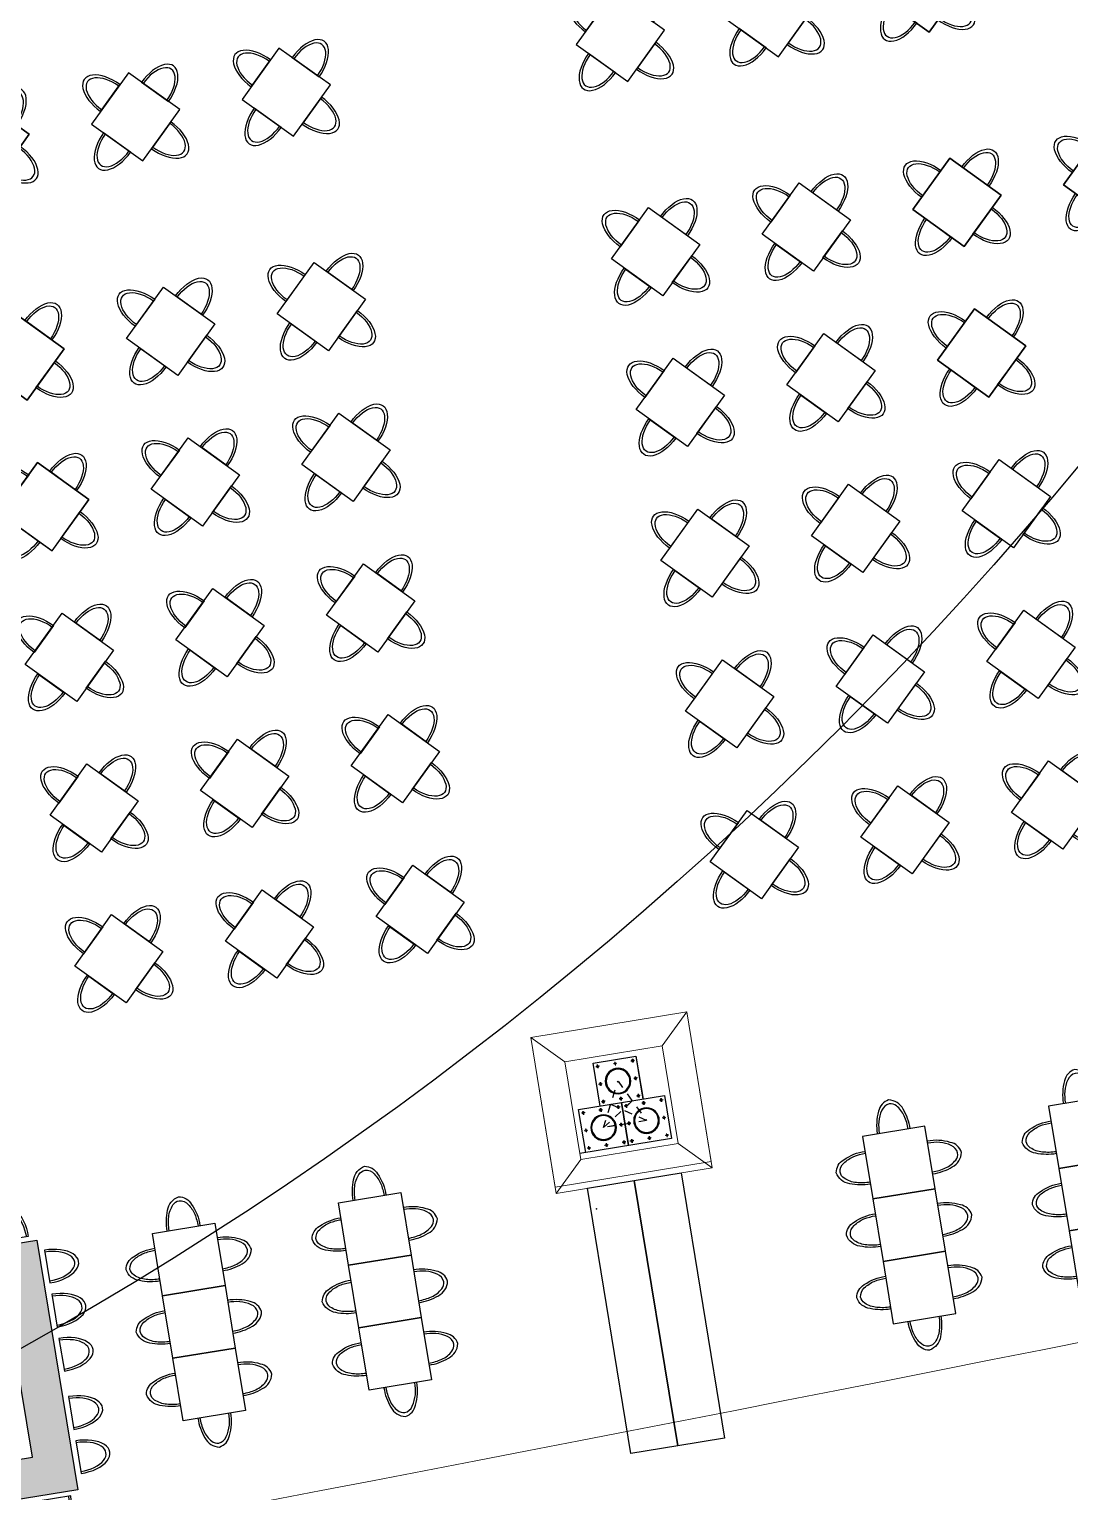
# Model space of a CAD drawing. Header units: metres. Extents: x 2 to 659295185, y -28 to 1124222152.
# Drawn here: x 655598.65 to 655611.81, y 1126425.51 to 1126444 of the extents above; entities that cross this region are included whole.
import ezdxf

# ---------------------------------------------------------------- set-up
doc = ezdxf.new("R2010")
doc.units = ezdxf.units.M
doc.header["$MEASUREMENT"] = 0
for name, pattern in [('CCSM_C1_CUERPO D.dwg 19-03-12$0$CONTINUA', [0]), ('CCSM_C1_CUERPO EL$0$DASHED', [0.75, 0.5, -0.25]), ('CCSM_XREF ESTRUCTURA15$0$ACAD_ISO10W100', [18, 12, -3, 0, -3]), ('CCSM_XREF ESTRUCTURA15$0$DASHED2', [0.375, 0.25, -0.125]), ('CCSM_XREF ESTRUCTURA15$0$MITTE', [2, 1.25, -0.25, 0.25, -0.25]), ('DASHDOT', [1, 0.5, -0.25, 0, -0.25])]:
    doc.linetypes.add(name, pattern=pattern)
doc.layers.get('0').update_dxf_attribs({"linetype": 'CONTINUOUS'})
for name, color, linetype in [('CCSM_C1_CUERPO CK$0$A-VISTA 4', 8, 'CONTINUOUS'), ('CCSM_C1_CUERPO D.dwg 19-03-12$0$1_jardinera', 86, 'CONTINUOUS'), ('CCSM_C1_CUERPO D.dwg 19-03-12$0$A-PEDESTAL', 4, 'CONTINUOUS'), ('CCSM_C1_CUERPO D.dwg 19-03-12$0$MESÓN', 6, 'CONTINUOUS'), ('CCSM_C1_CUERPO D.dwg 19-03-12$0$PARED BAJA', 2, 'CONTINUOUS'), ('CCSM_C1_CUERPO D.dwg 19-03-12$0$RELLENO', 8, 'CONTINUOUS'), ('CCSM_C1_CUERPO D.dwg 19-03-12$0$SILLAS', 8, 'CONTINUOUS'), ('CCSM_C1_CUERPO EL$0$A-PROYECCIONES', 5, 'CCSM_C1_CUERPO EL$0$DASHED'), ('CCSM_XREF ESTRUCTURA15$0$A_EJES', 8, 'CCSM_XREF ESTRUCTURA15$0$ACAD_ISO10W100'), ('CCSM_XREF ESTRUCTURA15$0$A_PLANCHAS BASE', 57, 'CONTINUOUS'), ('CCSM_XREF ESTRUCTURA15$0$A_PROYECCION', 8, 'CCSM_XREF ESTRUCTURA15$0$DASHED2'), ('CCSM_XREF ESTRUCTURA15$0$PS_MIDLINE', 1, 'CCSM_XREF ESTRUCTURA15$0$MITTE'), ('CCSM_XREF ESTRUCTURA15$0$PS_SOLID', 2, 'CONTINUOUS'), ('CCSM_XREF ESTRUCTURA15$0$txt100', 2, 'CONTINUOUS'), ('CESTOS DE BASURA', 1, 'CONTINUOUS'), ('MESAS', 5, 'CONTINUOUS'), ('MESAS DE FERIA', 7, 'CONTINUOUS'), ('Numero de manzana', 6, 'CONTINUOUS'), ('SILLAS', 2, 'CONTINUOUS')]:
    doc.layers.add(name, color=color, linetype=linetype)
doc.layers.add('LOCALES ASIGNADOS', color=41, linetype='DASHDOT', lineweight=0)
doc.layers.add('PTO DE UNIÓN', color=57, linetype='CONTINUOUS', lineweight=50)
doc.layers.add('PISO AZUL', color=7, linetype='CONTINUOUS', true_color=0xbddeff)

# ---------------------------------------------------------------- blocks, each defined once
blk = doc.blocks.new('CCSM_C1_CUERPO D.dwg 19-03-12$0$sillas')
at = {"layer": 'CCSM_C1_CUERPO D.dwg 19-03-12$0$SILLAS'}
blk.add_line((0.21, 0), (-0.21, 0), dxfattribs=at)
at = {"layer": 'CCSM_C1_CUERPO D.dwg 19-03-12$0$SILLAS', "extrusion": (0, 0, -1)}
for major_axis, ratio in [((0, 0.403), 0.521085), ((0, 0.353), 0.524072)]:
    blk.add_ellipse((0, 0), major_axis=major_axis, ratio=ratio, start_param=4.712389, end_param=7.853982, dxfattribs=at)
blk = doc.blocks.new('CCSM_C1_CUERPO D.dwg 19-03-12$0$PALMERA')
at = {"linetype": 'Continuous', "lineweight": 0}
for p, q in [((0, 0.438), (-0.027, 0.495)), ((0, 0.438), (0, 0.506)), ((0, 0.438), (0.027, 0.495)), ((-0.275, 0.324), (-0.334, 0.346)), ((-0.275, 0.324), (-0.323, 0.372)), ((-0.273, 0.323), (-0.322, 0.317)), ((-0.275, 0.324), (-0.297, 0.383)), ((0, 0.049), (-0.275, 0.324)), ((-0.273, 0.323), (-0.268, 0.371)), ((-0.259, 0.308), (-0.246, 0.354)), ((-0.241, 0.29), (-0.225, 0.338)), ((0, 0.297), (-0.058, 0.323)), ((0, 0.333), (-0.054, 0.354)), ((0, 0.361), (-0.049, 0.385)), ((0, 0.39), (-0.045, 0.412)), ((0, 0.415), (-0.042, 0.439)), ((0, 0.436), (-0.038, 0.466)), ((0, 0.436), (0.038, 0.466)), ((0, 0.415), (0.042, 0.439)), ((0, 0.049), (0, 0.438)), ((0, 0.39), (0.045, 0.412)), ((0, 0.361), (0.049, 0.385)), ((0, 0.333), (0.054, 0.354)), ((0, 0.049), (0.275, 0.324)), ((0, 0.297), (0.058, 0.323)), ((0.241, 0.29), (0.225, 0.338)), ((0.259, 0.308), (0.246, 0.354)), ((0.273, 0.323), (0.268, 0.371)), ((0.273, 0.323), (0.322, 0.317)), ((0.275, 0.324), (0.297, 0.383)), ((0.275, 0.324), (0.323, 0.372)), ((0.275, 0.324), (0.334, 0.346)), ((-0.259, 0.308), (-0.305, 0.296)), ((-0.241, 0.29), (-0.289, 0.274)), ((-0.22, 0.27), (-0.272, 0.252)), ((-0.2, 0.25), (-0.253, 0.227)), ((-0.175, 0.224), (-0.235, 0.202)), ((-0.22, 0.27), (-0.203, 0.321)), ((-0.154, 0.203), (-0.218, 0.179)), ((-0.134, 0.183), (-0.201, 0.158)), ((-0.2, 0.25), (-0.177, 0.302)), ((-0.175, 0.224), (-0.153, 0.284)), ((-0.154, 0.203), (-0.13, 0.267)), ((-0.134, 0.183), (-0.108, 0.25)), ((-0.109, 0.159), (-0.081, 0.23)), ((-0.085, 0.135), (-0.061, 0.197)), ((0, 0.204), (-0.07, 0.235)), ((0, 0.239), (-0.066, 0.268)), ((-0.063, 0.112), (-0.047, 0.161)), ((0, 0.266), (-0.062, 0.295)), ((0, 0.17), (-0.061, 0.197)), ((0, 0.138), (-0.047, 0.161)), ((0, 0.266), (0.062, 0.295)), ((0, 0.239), (0.066, 0.268)), ((0, 0.204), (0.07, 0.235)), ((0, 0.17), (0.061, 0.197)), ((0, 0.138), (0.047, 0.161)), ((0.063, 0.112), (0.047, 0.161)), ((0.085, 0.135), (0.061, 0.197)), ((0.109, 0.159), (0.081, 0.23)), ((0.134, 0.183), (0.108, 0.25)), ((0.154, 0.203), (0.13, 0.267)), ((0.134, 0.183), (0.201, 0.158)), ((0.175, 0.224), (0.153, 0.284)), ((0.154, 0.203), (0.218, 0.179)), ((0.175, 0.224), (0.235, 0.202)), ((0.2, 0.25), (0.177, 0.302)), ((0.2, 0.25), (0.253, 0.227)), ((0.22, 0.27), (0.203, 0.321)), ((0.22, 0.27), (0.272, 0.252)), ((0.241, 0.29), (0.289, 0.274)), ((0.259, 0.308), (0.305, 0.296)), ((-0.389, 0.049), (-0.457, 0.049)), ((-0.389, 0.049), (-0.446, 0.076)), ((-0.389, 0.049), (-0.446, 0.023)), ((-0.387, 0.049), (-0.417, 0.087)), ((-0.387, 0.049), (-0.417, 0.011)), ((-0.366, 0.049), (-0.39, 0.091)), ((-0.366, 0.049), (-0.39, 0.007)), ((0, 0.049), (-0.389, 0.049)), ((-0.341, 0.049), (-0.363, 0.095)), ((-0.341, 0.049), (-0.363, 0.004)), ((-0.312, 0.049), (-0.336, 0.098)), ((-0.312, 0.049), (-0.336, 0)), ((-0.283, 0.049), (-0.304, 0.103)), ((-0.283, 0.049), (-0.304, -0.004)), ((0, 0.049), (-0.275, -0.226)), ((-0.248, 0.049), (-0.274, 0.107)), ((-0.248, 0.049), (-0.274, -0.009)), ((-0.217, 0.049), (-0.246, 0.111)), ((-0.217, 0.049), (-0.246, -0.013)), ((-0.19, 0.049), (-0.219, 0.115)), ((-0.19, 0.049), (-0.219, -0.016)), ((-0.155, 0.049), (-0.185, 0.119)), ((-0.155, 0.049), (-0.185, -0.021)), ((-0.109, 0.159), (-0.181, 0.131)), ((-0.085, 0.135), (-0.148, 0.11)), ((-0.121, 0.049), (-0.148, 0.11)), ((-0.121, 0.049), (-0.148, -0.012)), ((-0.063, 0.112), (-0.112, 0.096)), ((-0.089, 0.049), (-0.112, 0.096)), ((-0.089, 0.049), (-0.112, 0.003)), ((-0.063, -0.014), (-0.112, 0.003)), ((-0.043, 0.092), (-0.079, 0.082)), ((-0.061, 0.049), (-0.079, 0.082)), ((-0.061, 0.049), (-0.079, 0.017)), ((-0.043, 0.006), (-0.079, 0.017)), ((-0.043, 0.092), (-0.033, 0.128)), ((-0.043, 0.006), (-0.033, -0.03)), ((0, 0.11), (-0.033, 0.128)), ((0, 0.11), (0.033, 0.128)), ((0, 0.049), (0, -0.34)), ((0, 0.049), (0.275, -0.226)), ((0, 0.049), (0.389, 0.049)), ((0.043, 0.092), (0.033, 0.128)), ((0.043, 0.006), (0.033, -0.03)), ((0.043, 0.092), (0.079, 0.082)), ((0.043, 0.006), (0.079, 0.017)), ((0.061, 0.049), (0.079, 0.082)), ((0.061, 0.049), (0.079, 0.017)), ((0.063, 0.112), (0.112, 0.096)), ((0.063, -0.014), (0.112, 0.003)), ((0.085, 0.135), (0.148, 0.11)), ((0.089, 0.049), (0.112, 0.096)), ((0.089, 0.049), (0.112, 0.003)), ((0.109, 0.159), (0.181, 0.131)), ((0.121, 0.049), (0.148, 0.11)), ((0.121, 0.049), (0.148, -0.012)), ((0.155, 0.049), (0.185, 0.119)), ((0.155, 0.049), (0.185, -0.021)), ((0.19, 0.049), (0.219, 0.115)), ((0.19, 0.049), (0.219, -0.016)), ((0.217, 0.049), (0.246, 0.111)), ((0.217, 0.049), (0.246, -0.013)), ((0.248, 0.049), (0.274, 0.107)), ((0.248, 0.049), (0.274, -0.009)), ((0.283, 0.049), (0.304, 0.103)), ((0.283, 0.049), (0.304, -0.004)), ((0.312, 0.049), (0.336, 0.098)), ((0.312, 0.049), (0.336, 0)), ((0.341, 0.049), (0.363, 0.095)), ((0.341, 0.049), (0.363, 0.004)), ((0.366, 0.049), (0.39, 0.091)), ((0.366, 0.049), (0.39, 0.007)), ((0.387, 0.049), (0.417, 0.087)), ((0.387, 0.049), (0.417, 0.011)), ((0.389, 0.049), (0.446, 0.076)), ((0.389, 0.049), (0.457, 0.049)), ((0.389, 0.049), (0.446, 0.023)), ((-0.22, -0.171), (-0.272, -0.154)), ((-0.2, -0.151), (-0.253, -0.128)), ((-0.175, -0.126), (-0.235, -0.104)), ((-0.154, -0.104), (-0.218, -0.081)), ((-0.134, -0.085), (-0.201, -0.059)), ((-0.2, -0.151), (-0.177, -0.204)), ((-0.109, -0.06), (-0.181, -0.032)), ((-0.175, -0.126), (-0.153, -0.186)), ((-0.154, -0.104), (-0.13, -0.168)), ((-0.085, -0.036), (-0.148, -0.012)), ((-0.134, -0.085), (-0.108, -0.152)), ((-0.109, -0.06), (-0.081, -0.132)), ((-0.085, -0.036), (-0.061, -0.099)), ((0, -0.106), (-0.07, -0.136)), ((0, -0.141), (-0.066, -0.17)), ((-0.063, -0.014), (-0.047, -0.063)), ((0, -0.072), (-0.061, -0.099)), ((0, -0.04), (-0.047, -0.063)), ((0, -0.012), (-0.033, -0.03)), ((0, -0.012), (0.033, -0.03)), ((0, -0.04), (0.047, -0.063)), ((0, -0.072), (0.061, -0.099)), ((0, -0.106), (0.07, -0.136)), ((0, -0.141), (0.066, -0.17)), ((0.063, -0.014), (0.047, -0.063)), ((0.085, -0.036), (0.061, -0.099)), ((0.109, -0.06), (0.081, -0.132)), ((0.085, -0.036), (0.148, -0.012)), ((0.134, -0.085), (0.108, -0.152)), ((0.109, -0.06), (0.181, -0.032)), ((0.154, -0.104), (0.13, -0.168)), ((0.134, -0.085), (0.201, -0.059)), ((0.175, -0.126), (0.153, -0.186)), ((0.154, -0.104), (0.218, -0.081)), ((0.175, -0.126), (0.235, -0.104)), ((0.2, -0.151), (0.177, -0.204)), ((0.2, -0.151), (0.253, -0.128)), ((0.22, -0.171), (0.272, -0.154)), ((-0.275, -0.226), (-0.334, -0.247)), ((-0.275, -0.226), (-0.323, -0.274)), ((-0.273, -0.224), (-0.322, -0.219)), ((-0.259, -0.21), (-0.305, -0.197)), ((-0.275, -0.226), (-0.297, -0.285)), ((-0.241, -0.192), (-0.289, -0.176)), ((-0.273, -0.224), (-0.268, -0.273)), ((-0.259, -0.21), (-0.246, -0.256)), ((-0.241, -0.192), (-0.225, -0.24)), ((-0.22, -0.171), (-0.203, -0.223)), ((0, -0.168), (-0.062, -0.197)), ((0, -0.198), (-0.058, -0.225)), ((0, -0.234), (-0.054, -0.255)), ((0, -0.263), (-0.049, -0.287)), ((0, -0.291), (-0.045, -0.314)), ((0, -0.317), (-0.042, -0.341)), ((0, -0.168), (0.062, -0.197)), ((0, -0.198), (0.058, -0.225)), ((0, -0.234), (0.054, -0.255)), ((0, -0.263), (0.049, -0.287)), ((0, -0.291), (0.045, -0.314)), ((0, -0.317), (0.042, -0.341)), ((0.22, -0.171), (0.203, -0.223)), ((0.241, -0.192), (0.225, -0.24)), ((0.241, -0.192), (0.289, -0.176)), ((0.259, -0.21), (0.246, -0.256)), ((0.259, -0.21), (0.305, -0.197)), ((0.273, -0.224), (0.268, -0.273)), ((0.273, -0.224), (0.322, -0.219)), ((0.275, -0.226), (0.323, -0.274)), ((0.275, -0.226), (0.334, -0.247)), ((0.275, -0.226), (0.297, -0.285)), ((0, -0.338), (-0.038, -0.368)), ((0, -0.34), (-0.027, -0.397)), ((0, -0.338), (0.038, -0.368)), ((0, -0.34), (0, -0.408)), ((0, -0.34), (0.027, -0.397))]:
    blk.add_line(p, q, dxfattribs=at)
at = {"linetype": 'CCSM_C1_CUERPO D.dwg 19-03-12$0$CONTINUA', "lineweight": 0}
for p, q in [((-0.275, 0.324), (-0.275, 0.324)), ((0, 0.438), (0, 0.438)), ((0.275, 0.324), (0.275, 0.324)), ((-0.389, 0.049), (-0.389, 0.049)), ((0.389, 0.049), (0.389, 0.049)), ((-0.275, -0.226), (-0.275, -0.226)), ((0.275, -0.226), (0.275, -0.226)), ((0, -0.34), (0, -0.34))]:
    blk.add_line(p, q, dxfattribs=at)
at = {"linetype": 'Continuous', "lineweight": 0}
blk.add_circle((0, 0.049), 0.0275, dxfattribs=at)
blk.add_circle((0, 0.049), 0.0275, dxfattribs=at)
blk.add_circle((0, 0.049), 0.0275, dxfattribs=at)
blk.add_circle((0, 0.049), 0.0275, dxfattribs=at)
blk.add_circle((0, 0.049), 0.0275, dxfattribs=at)
blk.add_circle((0, 0.049), 0.0275, dxfattribs=at)
blk.add_circle((0, 0.049), 0.0275, dxfattribs=at)
blk.add_circle((0, 0.049), 0.0275, dxfattribs=at)
blk = doc.blocks.new('CCSM_C1_CUERPO D.dwg 19-03-12$0$44556')
at = {"layer": 'CCSM_C1_CUERPO D.dwg 19-03-12$0$PARED BAJA'}
h = blk.add_hatch(dxfattribs=at)
h.set_pattern_fill('AR-SAND', color=42, scale=0.002, angle=170.6915)
h.set_pattern_definition([(127.5, (0, 0), (-0.09788265, -0.00320006), [0, -0.077216, 0, -0.08636, 0, -0.08255]), (97.5, (0, 0), (-0.14336502, 0.08990466), [0, -0.041656, 0, -0.069596, 0, -0.02667]), (57.5, (-3e-10, -0.06248), (-0.00028744, 0.15819847), [0, -0.0254, 0, -0.09144, 0, -0.11938]), (47.5, (-3e-10, -0.06248), (-0.04458586, 0.1527113), [0, -0.0127, 0, -0.059944, 0, -0.06858])])
h.paths.add_polyline_path([(44.061, -48.111), (44.061, -50.311), (41.161, -50.311), (41.161, -50.811), (44.561, -50.811), (44.561, -47.611), (41.161, -47.611), (41.161, -48.111)])
h.paths.add_polyline_path([(39.161, -48.111), (39.161, -47.611), (35.761, -47.611), (35.761, -50.811), (39.161, -50.811), (39.161, -50.311), (36.261, -50.311), (36.261, -48.111)])
for points in [[(39.161, -48.461), (39.161, -48.461), (39.161, -48.111), (36.261, -48.111), (36.261, -50.311), (39.161, -50.311), (39.161, -49.961)], [(39.011, -48.461), (39.011, -48.261), (36.411, -48.261), (36.411, -50.161), (39.011, -50.161), (39.011, -49.961)], [(41.161, -48.461), (41.161, -48.461), (41.161, -48.111), (44.061, -48.111), (44.061, -50.311), (41.161, -50.311), (41.161, -49.961)], [(41.311, -48.461), (41.311, -48.261), (43.911, -48.261), (43.911, -50.161), (41.311, -50.161), (41.311, -49.961)]]:
    blk.add_lwpolyline(points)
at = {"layer": 'CCSM_C1_CUERPO D.dwg 19-03-12$0$MESÓN', "color": 3}
for p, q in [((35.761, -50.811), (35.761, -47.611)), ((35.761, -47.611), (39.161, -47.611)), ((39.161, -48.111), (39.161, -47.611)), ((44.561, -47.611), (41.161, -47.611)), ((41.161, -48.111), (41.161, -47.611)), ((44.561, -50.811), (44.561, -47.611)), ((39.161, -50.311), (39.161, -50.811)), ((41.161, -50.311), (41.161, -50.811)), ((39.161, -50.811), (35.761, -50.811)), ((41.161, -50.811), (44.561, -50.811))]:
    blk.add_line(p, q, dxfattribs=at)
at = {"layer": 'CCSM_C1_CUERPO D.dwg 19-03-12$0$RELLENO', "color": 7}
for p, q in [((39.161, -48.111), (39.161, -48.461)), ((39.161, -49.961), (39.161, -50.311))]:
    blk.add_line(p, q, dxfattribs=at)
at = {"layer": 'CCSM_C1_CUERPO D.dwg 19-03-12$0$RELLENO', "color": 160}
for p, q in [((39.011, -49.961), (39.011, -48.461)), ((41.311, -48.461), (39.011, -48.461)), ((39.161, -48.611), (39.161, -49.811)), ((41.161, -48.611), (39.161, -48.611)), ((41.161, -48.611), (41.161, -49.811)), ((41.311, -49.961), (41.311, -48.461)), ((41.161, -49.811), (39.161, -49.811)), ((41.311, -49.961), (39.011, -49.961))]:
    blk.add_line(p, q, dxfattribs=at)
at = {"xscale": -1}
for p, rotation in [((36.071, -47.549), 0.006560175921928035), ((36.636, -47.549), 0.006560175921928035), ((37.201, -47.549), 0.006560175921928035), ((37.748, -47.549), 0.006560175921928035), ((38.296, -47.549), 0.006560175921928035), ((38.843, -47.549), 0.006560175921928035), ((35.686, -48.016), 90.00656015095574), ((35.686, -48.582), 90.00656015095574), ((35.686, -49.329), 90.00656015095574), ((35.686, -49.894), 90.00656015095574), ((35.686, -50.459), 90.00656015095574), ((41.478, -50.873), 180.0065601617041), ((42.025, -50.873), 180.0065601617041), ((42.573, -50.873), 180.0065601617041), ((43.12, -50.873), 180.0065601617041), ((43.685, -50.873), 180.0065601617041), ((44.25, -50.873), 180.0065601617041)]:
    blk.add_blockref('CCSM_C1_CUERPO D.dwg 19-03-12$0$sillas', p, dxfattribs=dict(at, rotation=rotation))
for p, rotation in [((41.478, -47.549), 359.993439846264), ((42.025, -47.549), 359.993439846264), ((42.573, -47.549), 359.993439846264), ((43.12, -47.549), 359.993439846264), ((43.685, -47.549), 359.993439846264), ((44.25, -47.549), 359.993439846264), ((44.635, -48.016), 269.9934398456682), ((44.635, -48.582), 269.9934398456682), ((44.635, -49.329), 269.9934398456682), ((44.635, -49.894), 269.9934398456682), ((44.635, -50.459), 269.9934398456682), ((36.071, -50.873), 179.9934398604819), ((36.636, -50.873), 179.9934398604819), ((37.201, -50.873), 179.9934398604819), ((37.748, -50.873), 179.9934398604819), ((38.296, -50.873), 179.9934398604819), ((38.843, -50.873), 179.9934398604819)]:
    blk.add_blockref('CCSM_C1_CUERPO D.dwg 19-03-12$0$sillas', p, dxfattribs=dict(rotation=rotation))
at = {"layer": 'CCSM_C1_CUERPO D.dwg 19-03-12$0$1_jardinera', "xscale": 1.149563022003319, "yscale": 1.149563022003319, "zscale": 1.149563022003319, "rotation": 262.319790938566}
for p in [(36.953, -48.839), (38.102, -48.805), (43.271, -48.829), (42.007, -48.863), (39.959, -49.081), (37.414, -49.579), (42.789, -49.603)]:
    blk.add_blockref('CCSM_C1_CUERPO D.dwg 19-03-12$0$PALMERA', p, dxfattribs=at)
blk = doc.blocks.new('CCSM_XREF ESTRUCTURA15$0$baric')
at = {"layer": 'CCSM_XREF ESTRUCTURA15$0$A_PROYECCION'}
for p, q in [((0, 0), (550, 0)), ((275, -550), (0, 0)), ((0, 0), (412.5, -275)), ((550, 0), (137.5, -275)), ((550, 0), (275, -550))]:
    blk.add_line(p, q, dxfattribs=at)
blk = doc.blocks.new('CCSM_XREF ESTRUCTURA15$0$COLUMNAS D')
at = {"layer": 'CCSM_XREF ESTRUCTURA15$0$A_EJES'}
for p, q in [((655608.053, 1126435.214, 0), (655608.006, 1126435.206, 0)), ((655608.026, 1126435.233, 0), (655608.033, 1126435.187, 0)), ((655607.609, 1126435.141, 0), (655607.562, 1126435.133, 0)), ((655607.582, 1126435.16, 0), (655607.589, 1126435.114, 0)), ((655607.645, 1126434.919, 0), (655607.599, 1126434.911, 0)), ((655607.618, 1126434.938, 0), (655607.626, 1126434.892, 0)), ((655608.089, 1126434.992, 0), (655608.043, 1126434.984, 0)), ((655608.062, 1126435.011, 0), (655608.07, 1126434.965, 0)), ((655607.681, 1126434.697, 0), (655607.635, 1126434.689, 0)), ((655607.654, 1126434.716, 0), (655607.662, 1126434.67, 0)), ((655607.903, 1126434.733, 0), (655607.857, 1126434.726, 0)), ((655607.876, 1126434.753, 0), (655607.884, 1126434.706, 0)), ((655607.942, 1126434.662, 0), (655607.95, 1126434.616, 0)), ((655608.125, 1126434.77, 0), (655608.079, 1126434.762, 0)), ((655608.098, 1126434.789, 0), (655608.106, 1126434.743, 0)), ((655608.191, 1126434.679, 0), (655608.145, 1126434.672, 0)), ((655608.164, 1126434.699, 0), (655608.172, 1126434.652, 0)), ((655608.413, 1126434.716, 0), (655608.367, 1126434.708, 0)), ((655608.386, 1126434.735, 0), (655608.394, 1126434.689, 0)), ((655607.426, 1126434.554, 0), (655607.38, 1126434.546, 0)), ((655607.399, 1126434.573, 0), (655607.407, 1126434.527, 0)), ((655607.648, 1126434.59, 0), (655607.602, 1126434.583, 0)), ((655607.621, 1126434.61, 0), (655607.629, 1126434.563, 0)), ((655607.87, 1126434.627, 0), (655607.824, 1126434.619, 0)), ((655607.843, 1126434.646, 0), (655607.851, 1126434.6, 0)), ((655607.969, 1126434.643, 0), (655607.923, 1126434.635, 0)), ((655607.907, 1126434.405, 0), (655607.86, 1126434.397, 0)), ((655607.88, 1126434.424, 0), (655607.887, 1126434.378, 0)), ((655608.005, 1126434.421, 0), (655607.959, 1126434.413, 0)), ((655607.978, 1126434.44, 0), (655607.986, 1126434.394, 0)), ((655607.721, 1126434.146, 0), (655607.675, 1126434.139, 0)), ((655607.694, 1126434.166, 0), (655607.702, 1126434.119, 0)), ((655607.943, 1126434.183, 0), (655607.897, 1126434.175, 0)), ((655607.916, 1126434.202, 0), (655607.924, 1126434.156, 0)), ((655608.042, 1126434.199, 0), (655607.995, 1126434.191, 0)), ((655608.015, 1126434.218, 0), (655608.022, 1126434.172, 0)), ((655608.264, 1126434.235, 0), (655608.217, 1126434.227, 0)), ((655608.237, 1126434.254, 0), (655608.244, 1126434.208, 0))]:
    blk.add_line(p, q, dxfattribs=at)
at = {"layer": 'CCSM_XREF ESTRUCTURA15$0$A_PLANCHAS BASE'}
for p, q in [((655607.528, 1126435.178), (655608.071, 1126435.267)), ((655608.071, 1126435.267), (655608.16, 1126434.725)), ((655607.617, 1126434.636), (655607.528, 1126435.178)), ((655607.346, 1126434.591), (655608.431, 1126434.769)), ((655607.977, 1126434.137), (655607.888, 1126434.68)), ((655608.431, 1126434.769), (655608.52, 1126434.226)), ((655607.435, 1126434.049), (655607.346, 1126434.591)), ((655608.52, 1126434.226), (655607.361, 1126434.036))]:
    blk.add_line(p, q, dxfattribs=at)
at = {"layer": 'CCSM_XREF ESTRUCTURA15$0$A_PLANCHAS BASE', "extrusion": (0, 0, -1)}
for centre in [(-655608.029, 1126435.21), (-655607.585, 1126435.137), (-655607.622, 1126434.915), (-655608.066, 1126434.988), (-655607.658, 1126434.693), (-655607.88, 1126434.73), (-655608.102, 1126434.766), (-655608.168, 1126434.675), (-655608.39, 1126434.712), (-655607.403, 1126434.55), (-655607.625, 1126434.586), (-655607.847, 1126434.623), (-655607.946, 1126434.639), (-655607.883, 1126434.401), (-655607.982, 1126434.417), (-655607.698, 1126434.142), (-655607.92, 1126434.179), (-655608.019, 1126434.195), (-655608.241, 1126434.231)]:
    blk.add_circle(centre, 0.0135, dxfattribs=at)
at = {"layer": 'CCSM_XREF ESTRUCTURA15$0$PS_SOLID'}
blk.add_line((655607.888, 1126434.68), (655607.977, 1126434.137), dxfattribs=at)
at = {"layer": 'CCSM_XREF ESTRUCTURA15$0$PS_SOLID', "extrusion": (0, 0, -1)}
for centre, radius in [((-655607.844, 1126434.952), 0.162), ((-655607.844, 1126434.952), 0.151), ((-655607.661, 1126434.364), 0.162), ((-655607.661, 1126434.364), 0.151), ((-655608.204, 1126434.453), 0.162), ((-655608.204, 1126434.453), 0.151)]:
    blk.add_circle(centre, radius, dxfattribs=at)
at = {"layer": 'CCSM_XREF ESTRUCTURA15$0$txt100', "xscale": 0.0009999999647109722, "yscale": 0.0009999999647109722, "zscale": 0.0009999999647109722, "rotation": 189.3084474079254}
blk.add_blockref('CCSM_XREF ESTRUCTURA15$0$baric', (655608.204, 1126434.453), dxfattribs=at)
blk = doc.blocks.new('mesa cuadrada')
at = {"layer": 'MESAS', "color": 7}
blk.add_lwpolyline([(0, 0.8), (0.8, 0.8), (0.8, 0), (0, 0)], close=True, dxfattribs=at)
blk = doc.blocks.new('SILLA NARANJA')
at = {"layer": 'SILLAS', "color": 3}
blk.add_line((-0.15, 0.147), (0.15, -0.147), dxfattribs=at)
for major_axis, ratio in [((-0.282, -0.288), 0.521085), ((-0.247, -0.252), 0.524072)]:
    blk.add_ellipse((0, 0), major_axis=major_axis, ratio=ratio, start_param=1.570796, end_param=4.712389, dxfattribs=at)
blk = doc.blocks.new('MESA BAJA NARANJA')
at = {"color": 7, "extrusion": (0, 0, -1), "zscale": -0.9999999999999999, "rotation": 224.4563677717573}
blk.add_blockref('mesa cuadrada', (0, 0), dxfattribs=at)
at = {"layer": 'PISO AZUL'}
for p, rotation in [((-0.28, -0.286), 89.99999999999999), ((-0.286, -0.84), 179.9999999999999), ((0.286, -0.851), 269.9999999999999)]:
    blk.add_blockref('SILLA NARANJA', p, dxfattribs=dict(at, rotation=rotation))
blk.add_blockref('SILLA NARANJA', (0.286, -0.28), dxfattribs=at)
blk = doc.blocks.new('SILLA VERDE AMARILLA')
at = {"layer": 'SILLAS', "color": 20}
blk.add_line((0.148, -0.149), (-0.148, 0.149), dxfattribs=at)
at = {"layer": 'SILLAS', "color": 20, "extrusion": (0, 0, -1)}
for major_axis, ratio in [((0.285, 0.285), 0.521085), ((0.25, 0.25), 0.524072)]:
    blk.add_ellipse((0, 0), major_axis=major_axis, ratio=ratio, start_param=4.712389, end_param=7.853982, dxfattribs=at)
blk = doc.blocks.new('MESA ALTA SILLA VERDE AMARILLA')
at = {"layer": 'SILLAS', "color": 7}
blk.add_lwpolyline([(0, -1.131), (-0.566, -0.566), (0, 0), (0.566, -0.566)], close=True, dxfattribs=at)
at = {"layer": 'SILLAS'}
for p, rotation in [((-0.283, -0.283), 89.99999999999999), ((-0.283, -0.849), 179.9999999999999), ((0.283, -0.849), 269.9999999999999)]:
    blk.add_blockref('SILLA VERDE AMARILLA', p, dxfattribs=dict(at, rotation=rotation))
at = {"layer": 'SILLAS', "extrusion": (0, 0, -1), "zscale": -1, "rotation": 45.0000137122405}
blk.add_blockref('mesa cuadrada', (0, -1.131), dxfattribs=at)
at = {"layer": 'SILLAS'}
blk.add_blockref('SILLA VERDE AMARILLA', (0.283, -0.283), dxfattribs=at)
blk = doc.blocks.new('MF')
at = {"color": 3}
for points in [[(-1004119.416, 828092.006, 0.093661), (-1004119.463, 828092.264, 0.272986), (-1004119.626, 828092.409, 0.280612), (-1004119.774, 828092.288, 0.119482), (-1004119.836, 828092.006, -9.41961)], [(-1004119.441, 828092.006, 0.066967), (-1004119.464, 828092.177, 0.121337), (-1004119.542, 828092.32, 0.195362), (-1004119.626, 828092.359, 0.239129), (-1004119.734, 828092.294, 0.082612), (-1004119.795, 828092.157, 0.050831), (-1004119.811, 828092.006, 0.401558)], [(-1004118.616, 828092.006, 0.093661), (-1004118.663, 828092.264, 0.272986), (-1004118.826, 828092.409, 0.280612), (-1004118.974, 828092.288, 0.119482), (-1004119.036, 828092.006, -9.41961)], [(-1004118.641, 828092.006, 0.066967), (-1004118.664, 828092.177, 0.121337), (-1004118.742, 828092.32, 0.195362), (-1004118.826, 828092.359, 0.239129), (-1004118.934, 828092.294, 0.082612), (-1004118.995, 828092.157, 0.050831), (-1004119.011, 828092.006, 0.401558)], [(-1004117.816, 828092.006, 0.093661), (-1004117.863, 828092.264, 0.272986), (-1004118.026, 828092.409, 0.280612), (-1004118.174, 828092.288, 0.119482), (-1004118.236, 828092.006, -9.41961)], [(-1004117.841, 828092.006, 0.066967), (-1004117.864, 828092.177, 0.121337), (-1004117.942, 828092.32, 0.195362), (-1004118.026, 828092.359, 0.239129), (-1004118.134, 828092.294, 0.082612), (-1004118.195, 828092.157, 0.050831), (-1004118.211, 828092.006, 0.401558)], [(-1004120.026, 828091.396, -0.093661), (-1004120.284, 828091.443, -0.272986), (-1004120.429, 828091.606, -0.280612), (-1004120.308, 828091.754, -0.119482), (-1004120.026, 828091.816, 9.41961)], [(-1004120.026, 828091.421, -0.066967), (-1004120.198, 828091.444, -0.121337), (-1004120.34, 828091.521, -0.195362), (-1004120.379, 828091.606, -0.239129), (-1004120.314, 828091.713, -0.082612), (-1004120.178, 828091.775, -0.050831), (-1004120.026, 828091.791, -0.401558)], [(-1004117.626, 828091.396, 0.093661), (-1004117.368, 828091.443, 0.272986), (-1004117.223, 828091.606, 0.280612), (-1004117.344, 828091.754, 0.119482), (-1004117.626, 828091.816, -9.41961)], [(-1004117.626, 828091.421, 0.066967), (-1004117.455, 828091.444, 0.121337), (-1004117.312, 828091.521, 0.195362), (-1004117.273, 828091.606, 0.239129), (-1004117.339, 828091.713, 0.082612), (-1004117.475, 828091.775, 0.050831), (-1004117.626, 828091.791, 0.401558)], [(-1004119.416, 828091.206, -0.093661), (-1004119.463, 828090.948, -0.272986), (-1004119.626, 828090.803, -0.280612), (-1004119.774, 828090.924, -0.119482), (-1004119.836, 828091.206, 9.41961)], [(-1004119.441, 828091.206, -0.066967), (-1004119.464, 828091.034, -0.121337), (-1004119.542, 828090.892, -0.195362), (-1004119.626, 828090.853, -0.239129), (-1004119.734, 828090.918, -0.082612), (-1004119.795, 828091.054, -0.050831), (-1004119.811, 828091.206, -0.401558)], [(-1004118.616, 828091.206, -0.093661), (-1004118.663, 828090.948, -0.272986), (-1004118.826, 828090.803, -0.280612), (-1004118.974, 828090.924, -0.119482), (-1004119.036, 828091.206, 9.41961)], [(-1004118.641, 828091.206, -0.066967), (-1004118.664, 828091.034, -0.121337), (-1004118.742, 828090.892, -0.195362), (-1004118.826, 828090.853, -0.239129), (-1004118.934, 828090.918, -0.082612), (-1004118.995, 828091.054, -0.050831), (-1004119.011, 828091.206, -0.401558)], [(-1004117.816, 828091.206, -0.093661), (-1004117.863, 828090.948, -0.272986), (-1004118.026, 828090.803, -0.280612), (-1004118.174, 828090.924, -0.119482), (-1004118.236, 828091.206, 9.41961)], [(-1004117.841, 828091.206, -0.066967), (-1004117.864, 828091.034, -0.121337), (-1004117.942, 828090.892, -0.195362), (-1004118.026, 828090.853, -0.239129), (-1004118.134, 828090.918, -0.082612), (-1004118.195, 828091.054, -0.050831), (-1004118.211, 828091.206, -0.401558)]]:
    blk.add_lwpolyline(points, format="xyb", dxfattribs=at)
at = {"color": 7}
for points in [[(-1004120.026, 828092.006), (-1004119.226, 828092.006), (-1004119.226, 828091.206), (-1004120.026, 828091.206), (-1004120.026, 828092.006)], [(-1004119.226, 828092.006), (-1004118.426, 828092.006), (-1004118.426, 828091.206), (-1004119.226, 828091.206), (-1004119.226, 828092.006)], [(-1004118.426, 828092.006), (-1004117.626, 828092.006), (-1004117.626, 828091.206), (-1004118.426, 828091.206), (-1004118.426, 828092.006)]]:
    blk.add_lwpolyline(points, dxfattribs=at)

msp = doc.modelspace()

# ---------------------------------------------------------------- hatches: boundary and pattern name
at = {"layer": 'LOCALES ASIGNADOS'}
h = msp.add_hatch(color=256, dxfattribs=at)
edge = h.paths.add_edge_path()
edge.add_arc((219491.1056, 1054914.3756), 441878.9229, 9.308049718, 9.309563548, ccw=False)
edge.add_line((655551.8097, 1126384.9626), (655564.5398, 1126387.0492))
edge.add_line((655564.5398, 1126387.0492), (655562.5867, 1126398.9652))
edge.add_line((655562.5867, 1126398.9652), (655552.3922, 1126397.2942))
edge.add_line((655552.3922, 1126397.2942), (655552.4569, 1126396.8995))
edge.add_line((655552.4569, 1126396.8995), (655549.9212, 1126396.4839))

# ---------------------------------------------------------------- linework, layer by layer
at = {"layer": 'CCSM_C1_CUERPO CK$0$A-VISTA 4', "lineweight": 5}
msp.add_arc((655377.7276, 1127600.5384), 1196.2927, 278.1177294, 282.1897732, dxfattribs=at)
at = {"layer": 'CCSM_C1_CUERPO D.dwg 19-03-12$0$A-PEDESTAL', "lineweight": 5}
msp.add_lwpolyline([(655607.2878, 1126429.6022), (655606.9643, 1126431.5758), (655604.9918, 1126431.2525), (655605.3142, 1126429.2787), (655607.2878, 1126429.6022), (655606.8571, 1126429.9116), (655606.6549, 1126431.1451), (655606.9643, 1126431.5758), (655606.6549, 1126431.1451), (655605.4214, 1126430.9429), (655604.9918, 1126431.2525), (655605.4214, 1126430.9429), (655605.6236, 1126429.7094), (655605.3142, 1126429.2787), (655605.6236, 1126429.7094), (655606.8571, 1126429.9116)], dxfattribs=at)
at = {"layer": 'CCSM_C1_CUERPO D.dwg 19-03-12$0$SILLAS', "lineweight": 5}
msp.add_lwpolyline([(655606.9643, 1126431.5758), (655607.2748, 1126429.6819), (655605.3011, 1126429.3584), (655604.9907, 1126431.2523)], close=True, dxfattribs=at)
at = {"layer": 'CCSM_C1_CUERPO EL$0$A-PROYECCIONES', "lineweight": 5}
msp.add_lwpolyline([(655421.1065, 1126403.1157, 0.0062103), (655452.1715, 1126404.6309, 0.0092237), (655503.3398, 1126408.847, 0.0058318), (655535.1153, 1126412.626), (655535.6132, 1126409.5887, 0.0194724), (655631.4645, 1126426.348, 0.0707147)], format="xyb", dxfattribs=at)
at = {"layer": 'CCSM_XREF ESTRUCTURA15$0$PS_MIDLINE', "color": 8, "lineweight": 5}
for p, q in [((655606.3036, 1126430.9609, 4.525), (655606.2572, 1126430.9533, 4.525)), ((655606.2766, 1126430.9803, 4.525), (655606.2842, 1126430.9339, 4.525)), ((655605.8595, 1126430.8881, 4.525), (655605.8131, 1126430.8805, 4.525)), ((655605.8325, 1126430.9075, 4.525), (655605.8401, 1126430.8611, 4.525)), ((655606.0816, 1126430.9245, 4.525), (655606.0352, 1126430.9169, 4.525)), ((655606.0546, 1126430.9439, 4.525), (655606.0622, 1126430.8975, 4.525)), ((655605.8959, 1126430.666, 4.525), (655605.8495, 1126430.6584, 4.525)), ((655605.8689, 1126430.6854, 4.525), (655605.8765, 1126430.6391, 4.525)), ((655606.34, 1126430.7388, 4.525), (655606.2936, 1126430.7312, 4.525)), ((655606.313, 1126430.7582, 4.525), (655606.3206, 1126430.7118, 4.525)), ((655605.9323, 1126430.444, 4.525), (655605.8859, 1126430.4364, 4.525)), ((655605.9053, 1126430.4634, 4.525), (655605.9129, 1126430.417, 4.525)), ((655606.1543, 1126430.4804, 4.525), (655606.108, 1126430.4728, 4.525)), ((655606.1273, 1126430.4998, 4.525), (655606.1349, 1126430.4534, 4.525)), ((655606.1929, 1126430.4092, 4.525), (655606.2005, 1126430.3628, 4.525)), ((655606.3764, 1126430.5168, 4.525), (655606.33, 1126430.5092, 4.525)), ((655606.3494, 1126430.5362, 4.525), (655606.357, 1126430.4898, 4.525)), ((655606.4419, 1126430.4262, 4.525), (655606.3955, 1126430.4186, 4.525)), ((655606.4149, 1126430.4456, 4.525), (655606.4225, 1126430.3992, 4.525)), ((655606.6639, 1126430.4626, 4.525), (655606.6175, 1126430.455, 4.525)), ((655606.6369, 1126430.482, 4.525), (655606.6445, 1126430.4356, 4.525)), ((655605.6771, 1126430.3008, 4.525), (655605.6307, 1126430.2932, 4.525)), ((655605.6501, 1126430.3202, 4.525), (655605.6577, 1126430.2739, 4.525)), ((655605.8991, 1126430.3372, 4.525), (655605.8528, 1126430.3296, 4.525)), ((655605.8721, 1126430.3566, 4.525), (655605.8797, 1126430.3102, 4.525)), ((655606.1212, 1126430.3736, 4.525), (655606.0748, 1126430.366, 4.525)), ((655606.0942, 1126430.393, 4.525), (655606.1018, 1126430.3466, 4.525)), ((655606.2199, 1126430.3898, 4.525), (655606.1735, 1126430.3822, 4.525)), ((655606.7003, 1126430.2406, 4.525), (655606.6539, 1126430.233, 4.525)), ((655606.6733, 1126430.2599, 4.525), (655606.6809, 1126430.2136, 4.525)), ((655605.7135, 1126430.0788, 4.525), (655605.6671, 1126430.0712, 4.525)), ((655605.6865, 1126430.0982, 4.525), (655605.6941, 1126430.0518, 4.525)), ((655606.1576, 1126430.1516, 4.525), (655606.1112, 1126430.144, 4.525)), ((655606.1306, 1126430.171, 4.525), (655606.1382, 1126430.1246, 4.525)), ((655606.2562, 1126430.1678, 4.525), (655606.2099, 1126430.1602, 4.525)), ((655606.2293, 1126430.1872, 4.525), (655606.2369, 1126430.1408, 4.525)), ((655606.7097, 1126430.0379, 4.525), (655606.7173, 1126429.9915, 4.525)), ((655605.7499, 1126429.8568, 4.525), (655605.7035, 1126429.8492, 4.525)), ((655605.7229, 1126429.8762, 4.525), (655605.7305, 1126429.8298, 4.525)), ((655605.9719, 1126429.8932, 4.525), (655605.9255, 1126429.8856, 4.525)), ((655605.9449, 1126429.9126, 4.525), (655605.9525, 1126429.8662, 4.525)), ((655606.194, 1126429.9296, 4.525), (655606.1476, 1126429.922, 4.525)), ((655606.167, 1126429.9489, 4.525), (655606.1746, 1126429.9026, 4.525)), ((655606.2926, 1126429.9457, 4.525), (655606.2463, 1126429.9381, 4.525)), ((655606.2656, 1126429.9651, 4.525), (655606.2733, 1126429.9187, 4.525)), ((655606.5147, 1126429.9821, 4.525), (655606.4683, 1126429.9745, 4.525)), ((655606.4877, 1126430.0015, 4.525), (655606.4953, 1126429.9551, 4.525)), ((655606.7367, 1126430.0185, 4.525), (655606.6903, 1126430.0109, 4.525))]:
    msp.add_line(p, q, dxfattribs=at)
at = {"layer": 'CCSM_XREF ESTRUCTURA15$0$PS_SOLID', "color": 8, "lineweight": 5}
for p, q in [((655605.7789, 1126430.9255), (655606.3217, 1126431.0145)), ((655606.3217, 1126431.0145), (655606.4106, 1126430.4717)), ((655605.8679, 1126430.3828), (655605.7789, 1126430.9255)), ((655605.5965, 1126430.3383), (655606.1392, 1126430.4273)), ((655606.4106, 1126430.4717), (655605.8679, 1126430.3828)), ((655606.1392, 1126430.4273), (655606.682, 1126430.5162)), ((655606.1392, 1126430.4273), (655606.2282, 1126429.8845)), ((655606.2282, 1126429.8845), (655606.1392, 1126430.4273)), ((655606.682, 1126430.5162), (655606.771, 1126429.9735)), ((655605.6854, 1126429.7955), (655605.5965, 1126430.3383)), ((655606.2282, 1126429.8845), (655605.6854, 1126429.7955)), ((655606.771, 1126429.9735), (655606.2282, 1126429.8845))]:
    msp.add_line(p, q, dxfattribs=at)
at = {"layer": 'CCSM_XREF ESTRUCTURA15$0$PS_SOLID', "color": 8, "lineweight": 5, "extrusion": (0, 0, -1)}
for centre, radius in [((-655606.2804, 1126430.9571), 0.0135), ((-655605.8363, 1126430.8843), 0.0135), ((-655606.0948, 1126430.6986), 0.162), ((-655606.0948, 1126430.6986), 0.151), ((-655606.0584, 1126430.9207), 0.0135), ((-655605.8727, 1126430.6622), 0.0135), ((-655606.3168, 1126430.735), 0.0135), ((-655605.9091, 1126430.4402), 0.0135), ((-655606.1311, 1126430.4766), 0.0135), ((-655606.1967, 1126430.386), 0.0135), ((-655606.3532, 1126430.513), 0.0135), ((-655606.4187, 1126430.4224), 0.0135), ((-655606.6407, 1126430.4588), 0.0135), ((-655605.6539, 1126430.297), 0.0135), ((-655605.9123, 1126430.1114), 0.162), ((-655605.9123, 1126430.1114), 0.151), ((-655605.8759, 1126430.3334), 0.0135), ((-655606.098, 1126430.3698), 0.0135), ((-655606.4551, 1126430.2004), 0.162), ((-655606.4551, 1126430.2004), 0.151), ((-655606.6771, 1126430.2368), 0.0135), ((-655605.6903, 1126430.075), 0.0135), ((-655606.1344, 1126430.1478), 0.0135), ((-655606.2331, 1126430.164), 0.0135), ((-655605.7267, 1126429.853), 0.0135), ((-655605.9487, 1126429.8894), 0.0135), ((-655606.1708, 1126429.9258), 0.0135), ((-655606.2695, 1126429.9419), 0.0135), ((-655606.4915, 1126429.9783), 0.0135), ((-655606.7135, 1126430.0147), 0.0135)]:
    msp.add_circle(centre, radius, dxfattribs=at)
at = {"layer": 'CESTOS DE BASURA'}
for points in [[(655606.8931, 1126429.5375), (655607.4431, 1126426.1823), (655606.851, 1126426.0852), (655606.301, 1126429.4404), (655606.8931, 1126429.5375)], [(655606.301, 1126429.4404), (655606.851, 1126426.0852), (655606.2589, 1126425.9882), (655605.7089, 1126429.3434), (655606.301, 1126429.4404)]]:
    msp.add_lwpolyline(points, dxfattribs=at)
at = {"layer": 'MESAS DE FERIA'}
msp.add_arc((655435.616, 1127281.3346), 876.538, 277.3238872, 283.2378814, dxfattribs=at)
at = {"layer": 'Numero de manzana', "lineweight": -2}
msp.add_circle((655575.4972, 1126468.5723), 47.2457, dxfattribs=at)
at = {"layer": 'PTO DE UNIÓN', "lineweight": 5}
msp.add_circle((655605.8231, 1126429.0823), 0.004, dxfattribs=at)

# ---------------------------------------------------------------- block references
at = {"color": 30, "lineweight": 5}
msp.add_blockref('CCSM_XREF ESTRUCTURA15$0$COLUMNAS D', (-1.7491, -4.253), dxfattribs=at)
at = {"lineweight": 5, "rotation": 189.3084512129477}
msp.add_blockref('CCSM_C1_CUERPO D.dwg 19-03-12$0$44556', (655642.2511, 1126384.3313), dxfattribs=at)
at = {"layer": 'CCSM_XREF ESTRUCTURA15$0$txt100', "color": 8, "lineweight": 5, "xscale": 0.001000000117253543, "yscale": 0.001000000117253543, "zscale": 0.001000000117253543, "rotation": 189.3084594935865}
msp.add_blockref('CCSM_XREF ESTRUCTURA15$0$baric', (655606.4551, 1126430.2004), dxfattribs=at)
at = {"layer": 'MESAS DE FERIA', "xscale": -1}
for name, p, rotation in [('MESA ALTA SILLA VERDE AMARILLA', (655610.4964, 1126444.6158), 279.3095457305654), ('MESA ALTA SILLA VERDE AMARILLA', (655598.6433, 1126442.6727), 279.3095457239832), ('MESA BAJA NARANJA', (655608.3849, 1126442.0586), 9.854286155436434), ('MESA BAJA NARANJA', (655606.4786, 1126441.7461), 9.854286155436434), ('MESA BAJA NARANJA', (655602.2498, 1126441.053), 9.854286155436434), ('MESA BAJA NARANJA', (655600.3439, 1126440.7406), 9.854286155436434), ('MESA BAJA NARANJA', (655608.6973, 1126440.1527), 9.854286155436434), ('MESA BAJA NARANJA', (655606.791, 1126439.8402), 9.854286155436434), ('MESA BAJA NARANJA', (655602.5622, 1126439.1471), 9.854286155436434), ('MESA BAJA NARANJA', (655600.6563, 1126438.8346), 9.854286155436434), ('MESA BAJA NARANJA', (655610.916, 1126438.5592), 9.854286155436434), ('MESA BAJA NARANJA', (655609.0098, 1126438.2467), 9.854286155436434), ('MESA BAJA NARANJA', (655607.1035, 1126437.9342), 9.854286155436434), ('MESA BAJA NARANJA', (655602.8747, 1126437.2411), 9.854286155436434), ('MESA BAJA NARANJA', (655600.9688, 1126436.9287), 9.854286155436434), ('MESA BAJA NARANJA', (655599.0628, 1126436.6162), 9.854286155436434), ('MESA BAJA NARANJA', (655611.2285, 1126436.6533), 9.854286155436434), ('MESA BAJA NARANJA', (655609.3222, 1126436.3408), 9.854286155436434), ('MESA BAJA NARANJA', (655607.4159, 1126436.0283), 9.854286155436434), ('MESA BAJA NARANJA', (655603.1871, 1126435.3352), 9.854286155436434), ('MESA BAJA NARANJA', (655601.2812, 1126435.0228), 9.854286155436434), ('MESA BAJA NARANJA', (655599.3753, 1126434.7103), 9.854286155436434), ('MESA BAJA NARANJA', (655611.5409, 1126434.7474), 9.854286155436434), ('MESA BAJA NARANJA', (655609.6346, 1126434.4349), 9.854286155436434), ('MESA BAJA NARANJA', (655607.7283, 1126434.1224), 9.854286155436434), ('MESA BAJA NARANJA', (655603.4996, 1126433.4293), 9.854286155436434), ('MESA BAJA NARANJA', (655601.5936, 1126433.1168), 9.854286155436434), ('MESA BAJA NARANJA', (655599.6877, 1126432.8044), 9.854286155436434)]:
    msp.add_blockref(name, p, dxfattribs=dict(at, rotation=rotation))
at = {"layer": 'MESAS DE FERIA'}
for name, p, rotation in [('MESA BAJA NARANJA', (655608.1234, 1126443.6536), 188.7648053136583), ('MESA BAJA NARANJA', (655606.2171, 1126443.3411), 188.7648053136583), ('MESA BAJA NARANJA', (655601.9884, 1126442.6478), 188.7648053136583), ('MESA BAJA NARANJA', (655600.0825, 1126442.3354), 188.7648053136583), ('MESA ALTA SILLA VERDE AMARILLA', (655612.8472, 1126442.2169), 279.3095457371477), ('MESA ALTA SILLA VERDE AMARILLA', (655610.9409, 1126441.9044), 279.3095457371477), ('MESA ALTA SILLA VERDE AMARILLA', (655599.0877, 1126439.9614), 279.3095457371477), ('MESA ALTA SILLA VERDE AMARILLA', (655611.2534, 1126439.9985), 279.3095457371477), ('MESA ALTA SILLA VERDE AMARILLA', (655599.4001, 1126438.0554), 279.3095457371477)]:
    msp.add_blockref(name, p, dxfattribs=dict(at, rotation=rotation))
at = {"layer": 'MESAS DE FERIA', "color": 7, "xscale": -1, "rotation": 99.30954573056545}
for p in [(1635231.2881, 269494.8256), (1635228.9348, 269494.4399)]:
    msp.add_blockref('MF', p, dxfattribs=at)
at = {"layer": 'MESAS DE FERIA', "color": 7, "rotation": 279.3095457042364}
for p in [(853.0458, 1575.7686), (850.6926, 1575.3828)]:
    msp.add_blockref('MF', p, dxfattribs=at)

doc.saveas('drawing.dxf')
